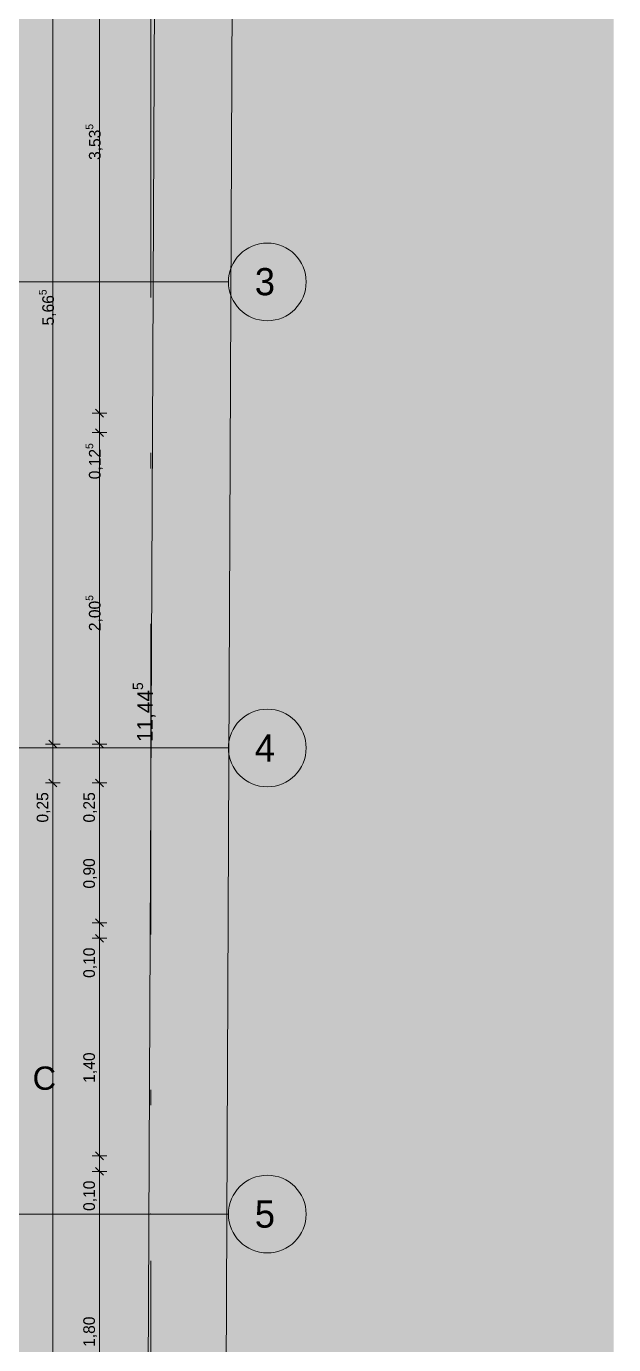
# Model space of a CAD drawing. Header units: metres. Extents: x -4 to 206, y -18 to 45.
# Drawn here: x 20.2 to 23.98, y -9.84 to -1.35 of the extents above; entities that cross this region are included whole.
import ezdxf

# ---------------------------------------------------------------- set-up
doc = ezdxf.new("R2010")
doc.units = ezdxf.units.M
doc.header["$MEASUREMENT"] = 0
doc.linetypes.add('Achse', pattern=[0.004, 0.002, -0.001, 0, -0.001])
for name, color, linetype in [('2._2.Stock PP STG1_4_000 Achsraster', 7, 'Continuous'), ('2._2.Stock PP STG1_4_725 Nachbarbebauung', 7, 'Continuous'), ('2._2.Stock PP STG1_4_851 Marker Schnitt', 7, 'Continuous'), ('2._2.Stock PP STG1_4_950 Polierplan Bemaßung', 7, 'Continuous')]:
    doc.layers.add(name, color=color, linetype=linetype)
doc.styles.add('ERSTELLTER_STIL_1', font='arial.ttf')
doc.styles.add('ERSTELLTER_STIL_2', font='')
doc.styles.get('ERSTELLTER_STIL_2').set_extended_font_data('Eurostile')

msp = doc.modelspace()

# ---------------------------------------------------------------- hatches: boundary and pattern name
at = {"layer": '2._2.Stock PP STG1_4_725 Nachbarbebauung', "linetype": 'Continuous', "lineweight": 0, "true_color": 0x1f1f1f}
msp.add_hatch(color=250, dxfattribs=at).paths.add_polyline_path([(18.9876, -0.0005), (18.958, -11.4452), (23.9775, -11.4875), (23.9775, -0.0046)])

# ---------------------------------------------------------------- linework, layer by layer
at = {"layer": '2._2.Stock PP STG1_4_000 Achsraster', "color": 5, "linetype": 'Achse', "lineweight": 0, "ltscale": 1000}
for p, q in [((21, 3), (21, -18)), ((-1.5, -3), (21, -3)), ((21, -3), (21.5, -3)), ((-1.5, -6), (21, -6)), ((21, -6), (21.5, -6)), ((-1.5, -9), (21, -9)), ((21, -9), (21.5, -9))]:
    msp.add_line(p, q, dxfattribs=at)
at = {"layer": '2._2.Stock PP STG1_4_000 Achsraster', "color": 5, "linetype": 'Continuous', "lineweight": 0, "ltscale": 1000}
for centre in [(21.75, -3), (21.75, -6), (21.75, -9)]:
    msp.add_circle(centre, 0.25, dxfattribs=at)
at = {"layer": '2._2.Stock PP STG1_4_000 Achsraster', "color": 5, "linetype": 'Achse', "lineweight": 0, "ltscale": 1000}
for p in [(21, -3), (21, -3), (21, -6), (21, -6), (21, -9), (21, -9)]:
    msp.add_point(p, dxfattribs=at)
at = {"layer": '2._2.Stock PP STG1_4_950 Polierplan Bemaßung', "color": 1, "linetype": 'Continuous', "lineweight": 13, "ltscale": 1000, "true_color": 0xfb0106}
for p, q in [((21.029, -0.0103), (20.9782, -11.4541)), ((21.529, -0.0125), (21.4492, -18))]:
    msp.add_line(p, q, dxfattribs=at)
at = {"layer": '2._2.Stock PP STG1_4_950 Polierplan Bemaßung', "color": 7, "linetype": 'Continuous', "lineweight": 13, "ltscale": 1000}
for p, q in [((20.3703, -5.975), (20.3703, -0.31)), ((20.6703, -3.845), (20.6703, -0.31)), ((20.7172, -3.845), (20.6234, -3.845)), ((20.6453, -3.82), (20.6953, -3.87)), ((20.6703, -3.97), (20.6703, -3.845)), ((20.7172, -3.97), (20.6234, -3.97)), ((20.6453, -3.945), (20.6953, -3.995)), ((20.6703, -5.975), (20.6703, -3.97)), ((20.4172, -5.975), (20.3234, -5.975)), ((20.3453, -5.95), (20.3953, -6)), ((20.3703, -6.225), (20.3703, -5.975)), ((20.7172, -5.975), (20.6234, -5.975)), ((20.6453, -5.95), (20.6953, -6)), ((20.6703, -6.225), (20.6703, -5.975)), ((20.4172, -6.225), (20.3234, -6.225)), ((20.3453, -6.2), (20.3953, -6.25)), ((20.3703, -14.69), (20.3703, -6.225)), ((20.7172, -6.225), (20.6234, -6.225)), ((20.6453, -6.2), (20.6953, -6.25)), ((20.6703, -7.125), (20.6703, -6.225)), ((20.7172, -7.125), (20.6234, -7.125)), ((20.6453, -7.1), (20.6953, -7.15)), ((20.6703, -7.225), (20.6703, -7.125)), ((20.6453, -7.2), (20.6953, -7.25)), ((20.7172, -7.225), (20.6234, -7.225)), ((20.6703, -8.625), (20.6703, -7.225)), ((20.7172, -8.625), (20.6234, -8.625)), ((20.6453, -8.6), (20.6953, -8.65)), ((20.6703, -8.725), (20.6703, -8.625)), ((20.7172, -8.725), (20.6234, -8.725)), ((20.6453, -8.7), (20.6953, -8.75)), ((20.6703, -10.525), (20.6703, -8.725))]:
    msp.add_line(p, q, dxfattribs=at)

# ---------------------------------------------------------------- texts
at = {"layer": '2._2.Stock PP STG1_4_000 Achsraster', "color": 5, "linetype": 'Continuous', "lineweight": 0, "char_height": 0.175, "attachment_point": 1, "style": 'ERSTELLTER_STIL_2'}
for s, insert in [('\\A1;{\\pql;\\pt0;\\fEurostile|b0|i0|c0|p0;\\W1.000000;3}', (21.6695, -2.9107)), ('\\A1;{\\pql;\\pt0;\\fEurostile|b0|i0|c0|p0;\\W1.000000;4}', (21.6695, -5.9125)), ('\\A1;{\\pql;\\pt0;\\fEurostile|b0|i0|c0|p0;\\W1.000000;5}', (21.6695, -8.9125))]:
    msp.add_mtext(s, dxfattribs=dict(at, insert=insert))
at = {"layer": '2._2.Stock PP STG1_4_851 Marker Schnitt', "color": 7, "linetype": 'Continuous', "lineweight": 13, "insert": (20.24, -8.2023), "char_height": 0.15, "attachment_point": 7, "style": 'ERSTELLTER_STIL_1'}
msp.add_mtext('\\A1;{\\pql;\\pt0;\\fArial|b0|i0|c0|p0;\\W1.000000;C}', dxfattribs=at)
at = {"layer": '2._2.Stock PP STG1_4_950 Polierplan Bemaßung', "color": 7, "linetype": 'Continuous', "lineweight": 13, "char_height": 0.075, "attachment_point": 7, "rotation": 90, "style": 'ERSTELLTER_STIL_2'}
for s, insert in [('\\A1;{\\pql;\\fEurostile|b0|i0|c0|p0;\\W1.000000;3,53\\fEurostile|b0|i0|c0|p0;\\W1.000000;\\A1{\\H.66x;\\S5^  ;}}', (20.6995, -2.2152)), ('\\A1;{\\pql;\\fEurostile|b0|i0|c0|p0;\\W1.000000;5,66\\fEurostile|b0|i0|c0|p0;\\W1.000000;\\A1{\\H.66x;\\S5^  ;}}', (20.3995, -3.2802)), ('\\A1;{\\pql;\\fEurostile|b0|i0|c0|p0;\\W1.000000;0,12\\fEurostile|b0|i0|c0|p0;\\W1.000000;\\A1{\\H.66x;\\S5^  ;}}', (20.6995, -4.2703)), ('\\A1;{\\pql;\\fEurostile|b0|i0|c0|p0;\\W1.000000;2,00\\fEurostile|b0|i0|c0|p0;\\W1.000000;\\A1{\\H.66x;\\S5^  ;}}', (20.6995, -5.2478))]:
    msp.add_mtext(s, dxfattribs=dict(at, insert=insert))
at = {"layer": '2._2.Stock PP STG1_4_950 Polierplan Bemaßung', "color": 1, "linetype": 'Continuous', "lineweight": 13, "true_color": 0xfb0106, "insert": (21.0416, -5.9619), "char_height": 0.1, "attachment_point": 7, "rotation": 89.74578, "style": 'ERSTELLTER_STIL_2'}
msp.add_mtext('\\A1;{\\pql;\\fEurostile|b0|i0|c0|p0;\\W1.000000;11,44\\fEurostile|b0|i0|c0|p0;\\W1.000000;\\A1{\\H.66x;\\S5^  ;}}', dxfattribs=at)
at = {"layer": '2._2.Stock PP STG1_4_950 Polierplan Bemaßung', "color": 7, "linetype": 'Continuous', "lineweight": 13, "char_height": 0.075, "width": 0.22978, "attachment_point": 7, "rotation": 90, "style": 'ERSTELLTER_STIL_2'}
for s, insert in [('\\A1;{\\pql;\\fEurostile|b0|i0|c0|p0;\\W1.000000;0,25}', (20.3553, -6.4798)), ('\\A1;{\\pql;\\fEurostile|b0|i0|c0|p0;\\W1.000000;0,25}', (20.6553, -6.4798)), ('\\A1;{\\pql;\\fEurostile|b0|i0|c0|p0;\\W1.000000;0,90}', (20.6553, -6.9048)), ('\\A1;{\\pql;\\fEurostile|b0|i0|c0|p0;\\W1.000000;0,10}', (20.6553, -7.4798)), ('\\A1;{\\pql;\\fEurostile|b0|i0|c0|p0;\\W1.000000;1,40}', (20.6553, -8.1548)), ('\\A1;{\\pql;\\fEurostile|b0|i0|c0|p0;\\W1.000000;0,10}', (20.6553, -8.9798)), ('\\A1;{\\pql;\\fEurostile|b0|i0|c0|p0;\\W1.000000;1,80}', (20.6553, -9.8548))]:
    msp.add_mtext(s, dxfattribs=dict(at, insert=insert))

doc.saveas('drawing.dxf')
